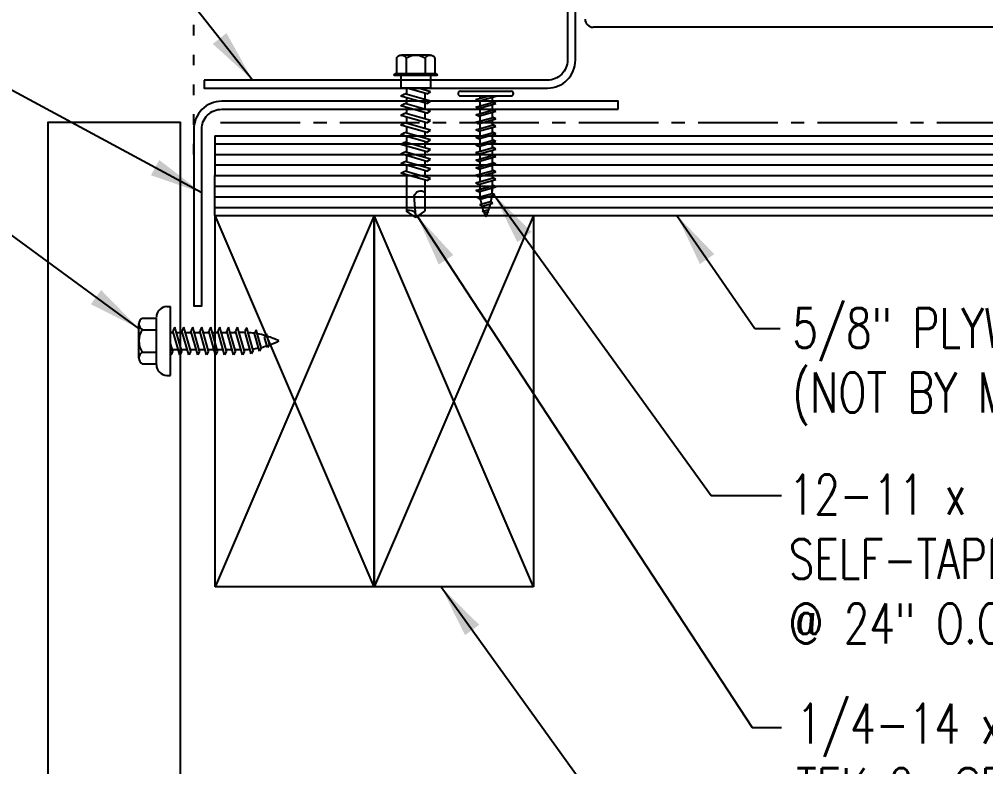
# Model space of a CAD drawing. Header units: inches. Extents: x 5.3 to 45.7, y 11.4 to 38.4.
# Drawn here: x 15.31 to 24.41, y 21.86 to 28.9 of the extents above; entities that cross this region are included whole.
import ezdxf

# ---------------------------------------------------------------- set-up
doc = ezdxf.new("R2010")
doc.units = ezdxf.units.IN
doc.header["$MEASUREMENT"] = 0
doc.linetypes.add('ACAD_ISO07W100', pattern=[3, 0, -3])
doc.linetypes.add('CENTER2', pattern=[1.125, 0.75, -0.125, 0.125, -0.125])
for name, color, linetype in [('BARRIER', 253, 'CENTER2'), ('FASTENER', 9, 'Continuous'), ('PANEL', 11, 'Continuous'), ('STLA', 10, 'Continuous'), ('TEXT', 2, 'Continuous'), ('WOOD', 3, 'Continuous')]:
    doc.layers.add(name, color=color, linetype=linetype)
doc.styles.add('TEXT1', font='ROMANS.shx', dxfattribs={"width": 0.75, "height": 0.375})
doc.dimstyles.new('DETAIL$7', dxfattribs={"dimscale": 4, "dimtxt": 0.375, "dimasz": 0.125, "dimexe": 0.0625, "dimexo": 0.125, "dimgap": 0.0625, "dimtad": 1, "dimdec": 4, "dimzin": 3, "dimdsep": 46, "dimlunit": 4, "dimtxsty": 'TEXT1', "dimblk": 'ARCHTICK', "dimcen": 0.0625, "dimclrd": 7, "dimclre": 7, "dimclrt": 2, "dimadec": 0, "dimazin": 0, "dimtfac": 0.59375, "dimtdec": 4, "dimtmove": 2, "dimatfit": 3, "dimfxl": 0, "dimfrac": 2, "dimtolj": 1, "dimtzin": 3, "dimarcsym": 0})

# ---------------------------------------------------------------- blocks, each defined once
blk = doc.blocks.new('sd22')
at = {"layer": 'FASTENER'}
for p, q in [((-0.1808, 0.2039), (-0.1808, 0.0548)), ((-0.1351, 0.2303), (0.1351, 0.2303)), ((-0.0894, 0.2039), (-0.0894, 0.0548)), ((0.0894, 0.2039), (0.0894, 0.0548)), ((0.1808, 0.2039), (0.1808, 0.0548)), ((-0.1931, 0.0548), (0.1931, 0.0548)), ((-0.1931, 0.0369), (0.1931, 0.0369)), ((-0.1808, 0.0548), (0.1808, 0.0548)), ((-0.1387, 0.0369), (-0.1387, -0.0817)), ((0.1386, -0.0817), (0.1386, 0.0369)), ((-0.1392, -0.1142), (-0.0253, -0.0817)), ((-0.1387, -0.0817), (0.1386, -0.0817)), ((-0.1035, -0.1343), (0.0808, -0.0817)), ((-0.0863, -0.0817), (-0.0863, -0.0991)), ((0.0863, -0.0817), (0.0863, -0.1407)), ((-0.1035, -0.1343), (-0.1392, -0.1142)), ((-0.1392, -0.2051), (0.1035, -0.1358)), ((-0.1035, -0.2252), (0.1392, -0.1559)), ((-0.0863, -0.1294), (-0.0863, -0.19)), ((0.0863, -0.171), (0.0863, -0.2316)), ((0.1392, -0.1559), (0.1035, -0.1358)), ((-0.1035, -0.2252), (-0.1392, -0.2051)), ((-0.1392, -0.296), (0.1035, -0.2267)), ((-0.1035, -0.3161), (0.1392, -0.2468)), ((-0.0863, -0.2202), (-0.0863, -0.2809)), ((0.0863, -0.2619), (0.0863, -0.3225)), ((0.1392, -0.2468), (0.1035, -0.2267)), ((-0.1035, -0.3161), (-0.1392, -0.296)), ((-0.1392, -0.3869), (0.1035, -0.3176)), ((-0.1035, -0.407), (0.1392, -0.3377)), ((-0.0863, -0.3111), (-0.0863, -0.3718)), ((0.0863, -0.3528), (0.0863, -0.4134)), ((0.1392, -0.3377), (0.1035, -0.3176)), ((-0.1035, -0.407), (-0.1392, -0.3869)), ((-0.1392, -0.4778), (0.1035, -0.4085)), ((-0.1035, -0.4979), (0.1392, -0.4286)), ((-0.0863, -0.402), (-0.0863, -0.4627)), ((0.0863, -0.4437), (0.0863, -0.5043)), ((0.1392, -0.4286), (0.1035, -0.4085)), ((-0.1035, -0.4979), (-0.1392, -0.4778)), ((-0.1392, -0.5687), (0.1035, -0.4994)), ((-0.1035, -0.5888), (0.1392, -0.5195)), ((-0.0863, -0.4929), (-0.0863, -0.5536)), ((0.0863, -0.5346), (0.0863, -0.5952)), ((0.1392, -0.5195), (0.1035, -0.4994)), ((-0.1035, -0.5888), (-0.1392, -0.5687)), ((-0.1392, -0.6596), (0.1035, -0.5903)), ((-0.1035, -0.6797), (0.1392, -0.6103)), ((-0.0863, -0.5838), (-0.0863, -0.6445)), ((0.0863, -0.6255), (0.0863, -0.6861)), ((0.1392, -0.6103), (0.1035, -0.5903)), ((-0.1035, -0.6797), (-0.1392, -0.6596)), ((-0.1392, -0.7505), (0.1035, -0.6811)), ((-0.1035, -0.7706), (0.1392, -0.7012)), ((-0.0863, -0.6747), (-0.0863, -0.7353)), ((0.0863, -0.7164), (0.0863, -0.777)), ((0.1392, -0.7012), (0.1035, -0.6811)), ((-0.1035, -0.7706), (-0.1392, -0.7505)), ((-0.1392, -0.8414), (0.1035, -0.772)), ((-0.1035, -0.8615), (0.1392, -0.7921)), ((-0.0863, -0.7656), (-0.0863, -0.8262)), ((0.0863, -0.8073), (0.0863, -0.8679)), ((0.1392, -0.7921), (0.1035, -0.772)), ((-0.1035, -0.8615), (-0.1392, -0.8414)), ((-0.1392, -0.9323), (0.1035, -0.8629)), ((-0.1035, -0.9524), (0.1392, -0.883)), ((-0.0863, -0.8565), (-0.0863, -0.9171)), ((0.0863, -0.8982), (0.0863, -1.2395)), ((0.1392, -0.883), (0.1035, -0.8629)), ((-0.1035, -0.9524), (-0.1392, -0.9323)), ((-0.0863, -0.9474), (-0.0863, -1.2395)), ((-0.0019, -1.2846), (0.0143, -1.0979)), ((0, -1.3002), (-0.0863, -1.2395)), ((0, -1.3002), (0.0863, -1.2395))]:
    blk.add_line(p, q, dxfattribs=at)
for centre, radius, start, end in [((-0.1351, 0.1776), 0.0527, 29.87542, 150.12458), ((0, 0.0662), 0.1641, 56.99743, 123.00257), ((0.1351, 0.1776), 0.0527, 29.87542, 150.12458), ((-0.1931, 0.0458), 0.00894, 90, 270), ((0.1931, 0.0458), 0.00894, 270, 90), ((-0.046, -1.1098), 0.0615, 11.14455, 130.906), ((0.0544, -1.2858), 0.0563, 55.45845, 194.84539)]:
    blk.add_arc(centre, radius, start, end, dxfattribs=at)
blk = doc.blocks.new('FD-F5')
at = {"layer": 'TEXT', "style": 'TEXT1', "width": 0.75}
for s, p in [('1/4-14 x 1 1/4 SHOULDER', (0.0047, -0.0408)), ('TEK 2  SELF-DRILLER', (0.0047, -0.1926)), ('[FASTENER #5]', (0.0047, -0.3444))]:
    blk.add_text(s, height=0.09375, dxfattribs=at).set_placement(p)
blk.add_attdef('(QUANTITY)', (0.8792, -0.3444), '', height=0.0938, dxfattribs=at)
at = {"layer": 'TEXT', "style": 'TEXT1', "flags": 1}
for tag, p in [('Color', (0.0529, -0.546)), ('Calc', (0.0529, -0.546)), ('OPT1', (0.0529, -0.546)), ('Opt2', (0.0529, -0.546)), ('Opt3', (0.0529, -0.546)), ('Description', (0.0529, -0.546)), ('Multiple', (0.0529, -0.546)), ('Part', (0.0529, -0.546)), ('Spare1', (0.0529, -0.7335)), ('Spare2', (0.0529, -0.7335)), ('Spare3', (0.0529, -0.7335)), ('Spare4', (0.0529, -0.7335)), ('Spare5', (0.0529, -0.7335)), ('Spare6', (0.0529, -0.7335)), ('Spare7', (0.0529, -0.7335)), ('Spare8', (0.0529, -0.7335)), ('Spare9', (0.0529, -0.7335)), ('Spare10', (0.0529, -0.7335))]:
    blk.add_attdef(tag, p, '', height=0.0938, dxfattribs=at)
blk = doc.blocks.new('st7')
at = {"layer": 'FASTENER'}
for p, q in [((-0.24, 0.0822), (0.24, 0.0822)), ((-0.24, 0.0369), (0.24, 0.0369)), ((-0.0932, 0.0025), (0.0272, 0.0369)), ((-0.0691, -0.0111), (-0.0932, 0.0025)), ((-0.0691, -0.0111), (0.0948, 0.0357)), ((-0.0574, 0.0369), (-0.0574, 0.0127)), ((0.059, 0.0255), (0.059, -0.0254)), ((-0.0932, -0.0688), (0.0707, -0.0221)), ((-0.0691, -0.0824), (-0.0932, -0.0688)), ((-0.0691, -0.0824), (0.0948, -0.0356)), ((-0.0574, -0.0077), (-0.0574, -0.0586)), ((-0.0574, -0.0791), (-0.0574, -0.13)), ((0.059, -0.0458), (0.059, -0.0967)), ((0.0948, -0.0356), (0.0707, -0.0221)), ((-0.0932, -0.1402), (0.0707, -0.0934)), ((-0.0691, -0.1538), (-0.0932, -0.1402)), ((-0.0932, -0.2116), (0.0707, -0.1648)), ((-0.0691, -0.1538), (0.0948, -0.107)), ((-0.0691, -0.2251), (0.0948, -0.1783)), ((-0.0574, -0.1504), (-0.0574, -0.2014)), ((0.059, -0.1172), (0.059, -0.1681)), ((0.0948, -0.107), (0.0707, -0.0934)), ((0.0948, -0.1783), (0.0707, -0.1648)), ((-0.0691, -0.2251), (-0.0932, -0.2116)), ((-0.0932, -0.2829), (0.0707, -0.2361)), ((-0.0691, -0.2965), (0.0948, -0.2497)), ((-0.0574, -0.2218), (-0.0574, -0.2727)), ((0.059, -0.1885), (0.059, -0.2394)), ((0.059, -0.2599), (0.059, -0.3108)), ((0.0948, -0.2497), (0.0707, -0.2361)), ((-0.0691, -0.2965), (-0.0932, -0.2829)), ((-0.0932, -0.3543), (0.0707, -0.3075)), ((-0.0691, -0.3678), (-0.0932, -0.3543)), ((-0.0691, -0.3678), (0.0948, -0.321)), ((-0.0574, -0.2931), (-0.0574, -0.3441)), ((0.059, -0.3312), (0.059, -0.3822)), ((0.0948, -0.321), (0.0707, -0.3075)), ((-0.0932, -0.4256), (0.0707, -0.3788)), ((-0.0691, -0.4392), (-0.0932, -0.4256)), ((-0.0932, -0.497), (0.0707, -0.4502)), ((-0.0691, -0.4392), (0.0948, -0.3924)), ((-0.0574, -0.3645), (-0.0574, -0.4154)), ((-0.0574, -0.4359), (-0.0574, -0.4868)), ((0.059, -0.4026), (0.059, -0.4535)), ((0.0948, -0.3924), (0.0707, -0.3788)), ((0.0948, -0.4638), (0.0707, -0.4502)), ((-0.0691, -0.5105), (-0.0932, -0.497)), ((-0.0932, -0.5683), (0.0707, -0.5215)), ((-0.0691, -0.5105), (0.0948, -0.4638)), ((-0.0691, -0.5819), (0.0948, -0.5351)), ((-0.0574, -0.5072), (-0.0574, -0.5581)), ((0.059, -0.474), (0.059, -0.5249)), ((0.059, -0.5453), (0.059, -0.5962)), ((0.0948, -0.5351), (0.0707, -0.5215)), ((-0.0691, -0.5819), (-0.0932, -0.5683)), ((-0.0932, -0.6397), (0.0707, -0.5929)), ((-0.0691, -0.6533), (0.0948, -0.6065)), ((-0.0574, -0.5786), (-0.0574, -0.6295)), ((0.059, -0.6167), (0.059, -0.6676)), ((0.0948, -0.6065), (0.0707, -0.5929)), ((-0.0691, -0.6533), (-0.0932, -0.6397)), ((-0.0932, -0.711), (0.0707, -0.6643)), ((-0.0691, -0.7246), (-0.0932, -0.711)), ((-0.0691, -0.7246), (0.0948, -0.6778)), ((-0.0574, -0.6499), (-0.0574, -0.7008)), ((-0.0574, -0.7213), (-0.0574, -0.7722)), ((0.059, -0.688), (0.059, -0.7389)), ((0.0948, -0.6778), (0.0707, -0.6643)), ((-0.0932, -0.7824), (0.0707, -0.7356)), ((-0.0691, -0.796), (-0.0932, -0.7824)), ((-0.0932, -0.8538), (0.0707, -0.807)), ((-0.0691, -0.796), (0.0948, -0.7492)), ((-0.0574, -0.7926), (-0.0574, -0.8436)), ((0.059, -0.7594), (0.059, -0.8103)), ((0.0948, -0.7492), (0.0707, -0.7356)), ((0.0948, -0.8205), (0.0707, -0.807)), ((-0.0691, -0.8673), (-0.0932, -0.8538)), ((-0.078, -0.9208), (0.0613, -0.881)), ((-0.0691, -0.8673), (0.0948, -0.8205)), ((-0.0539, -0.9344), (0.0853, -0.8946)), ((0.059, -0.8307), (0.059, -0.8612)), ((0.0853, -0.8946), (0.0613, -0.881)), ((-0.0539, -0.9344), (-0.078, -0.9208)), ((-0.0579, -0.9864), (0.0407, -0.9583)), ((-0.0338, -1), (-0.0579, -0.9864)), ((-0.0338, -1), (0.0647, -0.9718)), ((0.0647, -0.9718), (0.0407, -0.9583)), ((-0.0299, -1.0497), (0.0056, -1.0396)), ((-0.0058, -1.0633), (-0.0299, -1.0497)), ((-0.0058, -1.0633), (0.0297, -1.0532)), ((0.0297, -1.0532), (0.0056, -1.0396))]:
    blk.add_line(p, q, dxfattribs=at)
for centre, radius, start, end in [((-0.2381, 0.0595), 0.0227, 94.66387, 265.33613), ((0.2381, 0.0595), 0.0227, 274.66387, 85.33613), ((0.5023, -0.8534), 0.5598, 181.08344, 186.21359), ((-0.5007, -0.8534), 0.5598, 348.7524, 354.94749), ((-0.5007, -0.8534), 0.5598, 357.08737, 0.79577), ((0.5023, -0.8534), 0.5598, 188.2489, 193.28196), ((0.5023, -0.8534), 0.5598, 194.88902, 200.30989), ((-0.5007, -0.8534), 0.5598, 339.46835, 347.20161), ((0.5023, -0.8534), 0.5598, 201.15724, 206.38075), ((-0.5007, -0.8534), 0.5598, 333.61925, 338.82803)]:
    blk.add_arc(centre, radius, start, end, dxfattribs=at)
blk = doc.blocks.new('fz6')
at = {"layer": 'FASTENER'}
for p, q in [((-0.2154, 0.3051), (-0.2154, 0.1712)), ((-0.161, 0.3366), (0.161, 0.3366)), ((-0.1065, 0.3051), (-0.1065, 0.1712)), ((0.1065, 0.3051), (0.1065, 0.1712)), ((0.2154, 0.3051), (0.2154, 0.1712)), ((-0.224, 0.1712), (0.2154, 0.1712)), ((-0.324, 0.0712), (-0.324, 0.0369)), ((-0.324, 0.0369), (0.324, 0.0369)), ((-0.1293, 0.0352), (-0.1236, 0.0369)), ((-0.0962, 0.0166), (-0.1293, 0.0352)), ((-0.1293, -0.0492), (0.0962, 0.0152)), ((-0.1236, 0.0369), (-0.0802, 0.0369)), ((-0.0962, 0.0166), (-0.025, 0.0369)), ((-0.0802, 0.0369), (0.0802, 0.0369)), ((-0.0802, 0.0211), (-0.0802, -0.0352)), ((0.0802, 0.0369), (0.0802, 0.0106)), ((0.1293, -0.0035), (0.0962, 0.0152)), ((0.324, 0.0712), (0.324, 0.0369)), ((-0.0962, -0.0679), (-0.1293, -0.0492)), ((-0.1293, -0.1336), (0.0962, -0.0693)), ((-0.0962, -0.0682), (0.1293, -0.0038)), ((-0.0962, -0.1523), (0.1293, -0.0879)), ((-0.0802, -0.0633), (-0.0802, -0.1196)), ((0.0802, -0.0163), (0.0802, -0.0738)), ((0.1293, -0.0879), (0.0962, -0.0693)), ((-0.0962, -0.1523), (-0.1293, -0.1336)), ((-0.1293, -0.2181), (0.0962, -0.1537)), ((-0.0962, -0.2368), (0.1293, -0.1724)), ((-0.0802, -0.1477), (-0.0802, -0.204)), ((0.0802, -0.102), (0.0802, -0.1583)), ((0.1293, -0.1724), (0.0962, -0.1537)), ((-0.0962, -0.2368), (-0.1293, -0.2181)), ((-0.1293, -0.3025), (0.0962, -0.2381)), ((-0.0962, -0.3212), (0.1293, -0.2568)), ((-0.0802, -0.2322), (-0.0802, -0.2885)), ((0.0802, -0.1864), (0.0802, -0.2427)), ((0.0802, -0.2696), (0.0802, -0.3272)), ((0.1293, -0.2568), (0.0962, -0.2381)), ((-0.0962, -0.3212), (-0.1293, -0.3025)), ((-0.1293, -0.387), (0.0962, -0.3226)), ((-0.0962, -0.4056), (0.1293, -0.3412)), ((-0.0802, -0.3166), (-0.0802, -0.3729)), ((0.0802, -0.3553), (0.0802, -0.4116)), ((0.1293, -0.3412), (0.0962, -0.3226)), ((-0.0962, -0.4056), (-0.1293, -0.387)), ((-0.1293, -0.4714), (0.0962, -0.407)), ((-0.0962, -0.4901), (0.1293, -0.4257)), ((-0.0802, -0.4011), (-0.0802, -0.4574)), ((0.0802, -0.4397), (0.0802, -0.496)), ((0.1293, -0.4257), (0.0962, -0.407)), ((-0.0962, -0.4901), (-0.1293, -0.4714)), ((-0.1293, -0.5558), (0.0962, -0.4915)), ((-0.0962, -0.5745), (0.1293, -0.5101)), ((-0.0802, -0.4855), (-0.0802, -0.5418)), ((0.0802, -0.5242), (0.0802, -0.5805)), ((0.1293, -0.5101), (0.0962, -0.4915)), ((-0.0962, -0.5745), (-0.1293, -0.5558)), ((-0.1293, -0.6403), (0.0962, -0.5759)), ((-0.0962, -0.6589), (0.1293, -0.5946)), ((-0.0802, -0.5699), (-0.0802, -0.6262)), ((0.1293, -0.5946), (0.0962, -0.5759)), ((-0.0962, -0.6589), (-0.1293, -0.6403)), ((-0.1215, -0.7225), (0.0915, -0.6617)), ((-0.0884, -0.7412), (-0.1215, -0.7225)), ((-0.0884, -0.7412), (0.1246, -0.6803)), ((0.1246, -0.6803), (0.0915, -0.6617)), ((-0.0945, -0.7992), (0.0706, -0.7521)), ((-0.0614, -0.8179), (-0.0945, -0.7992)), ((-0.0614, -0.8179), (0.1037, -0.7707)), ((0.1037, -0.7707), (0.0706, -0.7521)), ((-0.0625, -0.8767), (0.0345, -0.8473)), ((-0.0294, -0.8953), (-0.0625, -0.8767)), ((-0.0294, -0.8953), (0.0676, -0.866)), ((0.0676, -0.866), (0.0345, -0.8473))]:
    blk.add_line(p, q, dxfattribs=at)
for centre, radius, start, end in [((-0.161, 0.2738), 0.0628, 29.87542, 150.12458), ((0, 0.141), 0.1956, 56.99743, 123.00257), ((0.161, 0.2738), 0.0628, 29.87542, 150.12458), ((-0.224, 0.0712), 0.1, 90, 180), ((0.224, 0.0712), 0.1, 0, 90), ((-0.6757, -0.6417), 0.7566, 358.25372, 2.51092), ((0.6757, -0.6417), 0.7566, 180.96964, 185.17649), ((-0.6757, -0.6417), 0.7566, 351.66477, 356.09008), ((0.6757, -0.6417), 0.7566, 187.25497, 191.38373), ((0.6757, -0.6417), 0.7566, 193.43625, 197.67227), ((-0.6757, -0.6417), 0.7566, 343.54733, 349.3968), ((0.6757, -0.6417), 0.7566, 199.14955, 206.7351), ((-0.6757, -0.6417), 0.7566, 333.2649, 342.20852)]:
    blk.add_arc(centre, radius, start, end, dxfattribs=at)
blk = doc.blocks.new('_ArchTick')
at = {"color": 0, "linetype": 'ByBlock', "const_width": 0.15}
blk.add_lwpolyline([(-0.5, -0.5), (0.5, 0.5)], dxfattribs=at)
blk = doc.blocks.new('FD-F13A')
at = {"layer": 'TEXT', "style": 'TEXT1', "width": 0.75}
for s, p in [('12-11 x 1 PANCAKE HEAD', (0.0047, -0.0408)), ('SELF-TAPPER [FASTENER #13A]', (0.0047, -0.1926))]:
    blk.add_text(s, height=0.09375, dxfattribs=at).set_placement(p)
blk.add_attdef('(QUANTITY)', (0.0047, -0.3444), '', height=0.0938, dxfattribs=at)

msp = doc.modelspace()

# ---------------------------------------------------------------- linework, layer by layer
at = {"layer": 'BARRIER'}
msp.add_line((17.20312, 27.92451), (42.67885, 27.92451), dxfattribs=at)
at = {"layer": 'PANEL'}
msp.add_line((36.6384, 28.82199), (20.7129, 28.82199), dxfattribs=at)
msp.add_lwpolyline([(16.826, 11.41889), (16.826, 27.92451), (15.576, 27.92451), (15.576, 11.41889)], dxfattribs=at)
msp.add_arc((20.7129, 28.89652), 0.07453, 179.99979, 270, dxfattribs=at)
at = {"layer": 'STLA'}
for points in [[(17.04674, 28.32391), (17.04674, 28.24921), (20.28454, 28.24921, 0.4142136), (20.54674, 28.51141), (20.54674, 30.76531), (20.47204, 30.76531), (20.47204, 28.51141, -0.4142136), (20.28454, 28.32391)], [(20.951, 28.04951), (20.951, 28.12421), (17.2132, 28.12421, 0.4142136), (16.951, 27.86201), (16.951, 26.1978), (17.0257, 26.1978), (17.0257, 27.86201, -0.4142136), (17.2132, 28.04951)]]:
    msp.add_lwpolyline(points, format="xyb", close=True, dxfattribs=at)
at = {"layer": 'TEXT', "linetype": 'ACAD_ISO07W100', "ltscale": 0.06}
msp.add_line((16.951, 27.62353), (16.951, 31.50855), dxfattribs=at)
at = {"layer": 'WOOD', "color": 3, "linetype": 'CONTINUOUS'}
for p, q in [((17.14847, 27.79951), (17.14847, 27.42451)), ((17.14847, 27.79951), (42.67885, 27.79951)), ((17.14847, 27.04951), (17.14847, 27.42451)), ((17.14847, 27.04951), (42.67885, 27.04951))]:
    msp.add_line(p, q, dxfattribs=at)
at = {"layer": 'WOOD', "color": 9, "linetype": 'CONTINUOUS'}
for p, q in [((17.14847, 27.72451), (42.67885, 27.72451)), ((17.14847, 27.62451), (42.67885, 27.62451)), ((17.14847, 27.52451), (42.67885, 27.52451)), ((17.14847, 27.42451), (42.67885, 27.42451)), ((17.14847, 27.32451), (42.67885, 27.32451)), ((17.14847, 27.22451), (42.67885, 27.22451)), ((17.14847, 27.12451), (42.67885, 27.12451))]:
    msp.add_line(p, q, dxfattribs=at)
at = {"layer": 'WOOD'}
for p, q in [((18.6507, 23.54951), (17.1507, 27.04951)), ((18.6507, 27.04951), (17.1507, 23.54951)), ((17.1507, 23.54951), (17.1507, 27.04951)), ((17.1507, 27.04951), (18.6507, 27.04951)), ((18.6507, 27.04951), (18.6507, 23.54951)), ((20.1507, 23.54951), (18.6507, 27.04951)), ((20.1507, 27.04951), (18.6507, 23.54951)), ((18.6507, 23.54951), (18.6507, 27.04951)), ((18.6507, 27.04951), (20.1507, 27.04951)), ((20.1507, 27.04951), (20.1507, 23.54951)), ((18.6507, 23.54951), (17.1507, 23.54951)), ((20.1507, 23.54951), (18.6507, 23.54951))]:
    msp.add_line(p, q, dxfattribs=at)

# ---------------------------------------------------------------- block references
at = {"layer": 'FASTENER', "xscale": -1}
msp.add_blockref('sd22', (19.04191, 28.32922), dxfattribs=at)
at = {"layer": 'FASTENER'}
msp.add_blockref('st7', (19.7023, 28.13804), dxfattribs=at)
at = {"layer": 'FASTENER', "rotation": 90}
msp.add_blockref('fz6', (16.76899, 25.86654), dxfattribs=at)
at = {"layer": 'TEXT', "xscale": 4, "yscale": 4, "zscale": 4}
for name, p, values in [('FD-F13A', (22.53744, 24.39535), {'(QUANTITY)': '@ 24" O.C. (PRE-DRILL ANGLE)'}), ('FD-F5', (22.6097, 22.23725), {'(QUANTITY)': '@ 24" O.C.'})]:
    msp.add_blockref(name, p, dxfattribs=at).add_auto_attribs(values)

# ---------------------------------------------------------------- texts
at = {"layer": 'TEXT', "style": 'TEXT1', "width": 0.75}
for s, p in [('5/8" PLYWOOD MIN.', (22.59031, 25.80109)), ('(NOT BY MBCI)', (22.59031, 25.19395))]:
    msp.add_text(s, height=0.375, dxfattribs=at).set_placement(p)

# ---------------------------------------------------------------- leaders
for points in [[(17.50421, 28.32391), (14.29455, 32.3829), (13.98964, 32.3829)], [(17.0257, 27.26261), (14.71458, 28.507), (10.66701, 28.507)], [(16.43242, 25.98397), (14.2805, 27.55944), (10.78124, 27.55944)], [(19.77435, 27.25095), (21.82634, 24.41006), (22.48844, 24.41006)], [(19.053, 27.04951), (22.2136, 22.22518), (22.48844, 22.22518)], [(21.50332, 27.04951), (22.23859, 25.98318), (22.47595, 25.98318)], [(19.2808, 23.54951), (22.25507, 19.42935), (22.51492, 19.42935)]]:
    msp.add_leader(points, dimstyle='DETAIL$7')

doc.saveas('drawing.dxf')
